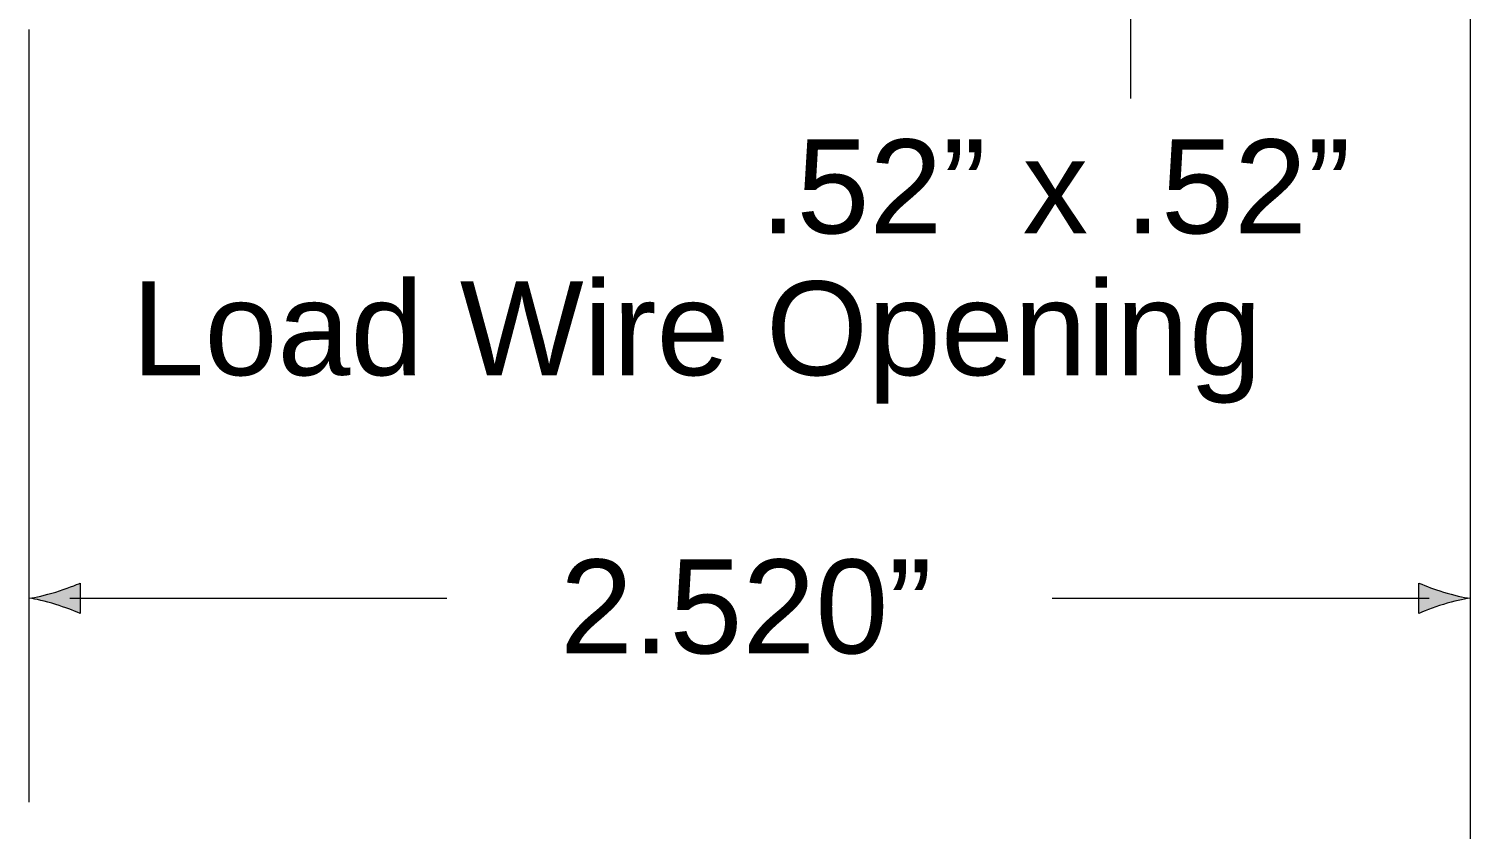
# Model space of a CAD drawing. Header units: inches. Extents: x 0.18 to 4.06, y 0.3 to 3.48.
# Drawn here: x 0.216 to 1.52, y 1.496 to 2.22 of the extents above; entities that cross this region are included whole.
import ezdxf

# ---------------------------------------------------------------- set-up
doc = ezdxf.new("R2010")
doc.units = ezdxf.units.IN
doc.header["$MEASUREMENT"] = 0
doc.layers.add('Layer 1', color=7, linetype='Continuous')

# ---------------------------------------------------------------- blocks, each defined once
blk = doc.blocks.new('block 2')
at = {"layer": 'Layer 1'}
h = blk.add_hatch(color=251, dxfattribs=at)
h.dxf.hatch_style = 2
edge = h.paths.add_edge_path()
edge.add_spline(control_points=[(0.24, 1.6995), (0.249, 1.6968), (0.2549, 1.6943), (0.2621, 1.6914), (0.2621, 1.6914), (0.2621, 1.7189), (0.2621, 1.7189), (0.2595, 1.7177), (0.249, 1.7135), (0.24, 1.7107), (0.2304, 1.7078), (0.2217, 1.7059), (0.216, 1.7051), (0.2217, 1.7045), (0.2304, 1.7025), (0.24, 1.6995)], knot_values=[0, 0, 0, 0, 0.013889, 0.013889, 0.013889, 0.027778, 0.027778, 0.027778, 0.041667, 0.041667, 0.041667, 0.055556, 0.055556, 0.055556, 0.069444, 0.069444, 0.069444, 0.069444], degree=3, periodic=0)
edge.add_line((0.24, 1.6995), (0.24, 1.6995))
h = blk.add_hatch(color=251, dxfattribs=at)
h.dxf.hatch_style = 2
edge = h.paths.add_edge_path()
edge.add_spline(control_points=[(1.4958, 1.7107), (1.4868, 1.7134), (1.4809, 1.7159), (1.4737, 1.7188), (1.4737, 1.7188), (1.4737, 1.6913), (1.4737, 1.6913), (1.4763, 1.6926), (1.4868, 1.6968), (1.4958, 1.6995), (1.5054, 1.7024), (1.5141, 1.7044), (1.5198, 1.7051), (1.5141, 1.7058), (1.5054, 1.7078), (1.4958, 1.7107)], knot_values=[0, 0, 0, 0, 0.013889, 0.013889, 0.013889, 0.027778, 0.027778, 0.027778, 0.041667, 0.041667, 0.041667, 0.055556, 0.055556, 0.055556, 0.069444, 0.069444, 0.069444, 0.069444], degree=3, periodic=0)
edge.add_line((1.4958, 1.7107), (1.4958, 1.7107))
at = {"layer": 'Layer 1', "color": 250, "lineweight": 18}
for points in [[(1.213, 2.1575), (1.213, 2.7597)], [(1.5201, 2.238), (1.5201, 1.3655)], [(0.2157, 2.2197), (0.2157, 1.5206)], [(0.2529, 1.7051), (0.594, 1.7051)], [(1.1418, 1.7051), (1.4829, 1.7051)]]:
    blk.add_lwpolyline(points, dxfattribs=at)
at = {"layer": 'Layer 1', "lineweight": 0}
for points in [[(0.24, 1.6995), (0.249, 1.6968), (0.2549, 1.6943), (0.2621, 1.6914), (0.2621, 1.6914), (0.2621, 1.7189), (0.2621, 1.7189), (0.2595, 1.7177), (0.249, 1.7135), (0.24, 1.7107), (0.2304, 1.7078), (0.2217, 1.7059), (0.216, 1.7051), (0.2217, 1.7045), (0.2304, 1.7025), (0.24, 1.6995)], [(1.4958, 1.7107), (1.4868, 1.7134), (1.4809, 1.7159), (1.4737, 1.7188), (1.4737, 1.7188), (1.4737, 1.6913), (1.4737, 1.6913), (1.4763, 1.6926), (1.4868, 1.6968), (1.4958, 1.6995), (1.5054, 1.7024), (1.5141, 1.7044), (1.5198, 1.7051), (1.5141, 1.7058), (1.5054, 1.7078), (1.4958, 1.7107)]]:
    blk.add_open_spline(points, degree=3, knots=[0, 0, 0, 0, 1, 1, 1, 2, 2, 2, 3, 3, 3, 4, 4, 4, 5, 5, 5, 5], dxfattribs=at)
at = {"layer": 'Layer 1', "color": 250, "lineweight": 18}
for points in [[(0.24, 1.6995), (0.249, 1.6968), (0.2549, 1.6943), (0.2621, 1.6914), (0.2621, 1.6914), (0.2621, 1.7189), (0.2621, 1.7189), (0.2595, 1.7177), (0.249, 1.7135), (0.24, 1.7107), (0.2304, 1.7078), (0.2217, 1.7059), (0.216, 1.7051), (0.2217, 1.7045), (0.2304, 1.7025), (0.24, 1.6995)], [(1.4958, 1.7107), (1.4868, 1.7134), (1.4809, 1.7159), (1.4737, 1.7188), (1.4737, 1.7188), (1.4737, 1.6913), (1.4737, 1.6913), (1.4763, 1.6926), (1.4868, 1.6968), (1.4958, 1.6995), (1.5054, 1.7024), (1.5141, 1.7044), (1.5198, 1.7051), (1.5141, 1.7058), (1.5054, 1.7078), (1.4958, 1.7107)]]:
    blk.add_open_spline(points, degree=3, knots=[0, 0, 0, 0, 1, 1, 1, 2, 2, 2, 3, 3, 3, 4, 4, 4, 5, 5, 5, 5], dxfattribs=at)
at = {"layer": 'Layer 1', "color": 250, "char_height": 0.085, "attachment_point": 7}
for s, insert in [('\\fArial|b0|i0|c0|p34;\\W1;.52” x .52”', (0.8774, 2.0341)), ('\\fArial|b0|i0|c0|p34;\\W1;Load Wire Opening', (0.3086, 1.8813)), ('\\fArial|b0|i0|c0|p34;\\W1;2.520”', (0.6964, 1.654))]:
    blk.add_mtext(s, dxfattribs=dict(at, insert=insert))

msp = doc.modelspace()

# ---------------------------------------------------------------- block references
at = {"layer": 'Layer 1'}
msp.add_blockref('block 2', (0, 0), dxfattribs=at)

doc.saveas('drawing.dxf')
